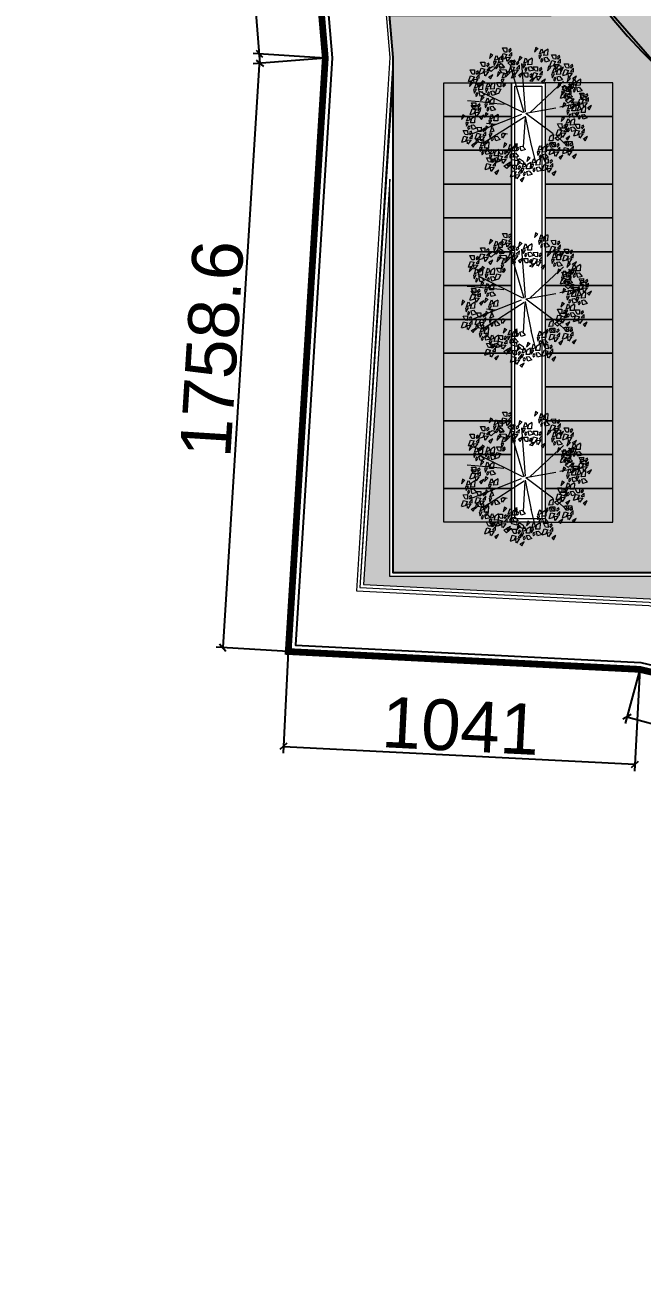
# Model space of a CAD drawing. Header units: inches. Extents: x 0 to 558, y -1 to 295.
# Drawn here: x 162.99 to 181.24, y 87.4 to 124.32 of the extents above; entities that cross this region are included whole.
import ezdxf

# ---------------------------------------------------------------- set-up
doc = ezdxf.new("R2010")
doc.units = ezdxf.units.IN
doc.header["$MEASUREMENT"] = 0
doc.layers.get('defpoints').update_dxf_attribs({"color": 1})
for name, color, linetype, lineweight in [('ars', 11, 'Continuous', 0), ('ARSIR', 31, 'Continuous', 5), ('ARSIR BETON', 8, 'Continuous', 5), ('DINDING2', 146, 'Continuous', 5), ('POHON', 98, 'Continuous', 5), ('RUMPUT', 93, 'Continuous', 0), ('SANITAIR', 15, 'Continuous', 9), ('u', 6, 'Continuous', 20)]:
    doc.layers.add(name, color=color, linetype=linetype, lineweight=lineweight)
for name, color, linetype in [('batas', 6, 'Continuous'), ('dinding', 3, 'Continuous'), ('LANTAI', 57, 'Continuous')]:
    doc.layers.add(name, color=color, linetype=linetype)
doc.layers.add('POLYLINE TPAK', color=4, linetype='Continuous', lineweight=20, plot=False)
doc.styles.get("Standard").update_dxf_attribs({"font": 'arial.ttf'})
doc.dimstyles.new('sk-100 (SITE)', dxfattribs={"dimtxt": 1.5, "dimasz": 0.2, "dimexe": 0.2, "dimexo": 0, "dimgap": 0.1, "dimtad": 1, "dimdec": 0, "dimlfac": 100, "dimzin": 0, "dimdsep": 46, "dimtxsty": 'Standard', "dimblk": 'OBLIQUE', "dimcen": 0.09, "dimadec": 0, "dimazin": 0, "dimtfac": 1, "dimtdec": 0, "dimtofl": 0, "dimtmove": 0, "dimatfit": 3, "dimldrblk": 'OBLIQUE', "dimfxl": 1, "dimtolj": 1, "dimtzin": 0, "dimarcsym": 0})

# ---------------------------------------------------------------- blocks, each defined once
blk = doc.blocks.new('_Oblique')
at = {"color": 0, "linetype": 'ByBlock', "lineweight": -2}
blk.add_line((-0.5, -0.5), (0.5, 0.5), dxfattribs=at)
blk = doc.blocks.new('*D203')
at = {"layer": 'defpoints', "color": 0}
for p in [(165.117, 206.346), (171.87, 123.337), (169.937, 123.179)]:
    blk.add_point(p, dxfattribs=at)
at = {"layer": 'u', "color": 0, "lineweight": -2}
for p, q in [((165.117, 206.346), (162.985, 206.173)), ((163.185, 206.189), (169.937, 123.179)), ((171.87, 123.337), (169.738, 123.163))]:
    blk.add_line(p, q, dxfattribs=at)
at = {"layer": 'u', "color": 0, "lineweight": -2, "xscale": 0.2, "yscale": 0.2, "zscale": 0.2}
for p, rotation in [((163.185, 206.189), 94.65059572511746), ((169.937, 123.179), 274.6505957251175)]:
    blk.add_blockref('_Oblique', p, dxfattribs=dict(at, rotation=rotation))
at = {"layer": 'u', "color": 0, "insert": (167.424, 164.754), "char_height": 1.5, "attachment_point": 5, "rotation": 274.6506}
blk.add_mtext('\\A1;8328.4', dxfattribs=at)
blk = doc.blocks.new('*D204')
at = {"layer": 'defpoints', "color": 0}
for p in [(171.87, 123.337), (168.837, 105.906), (170.774, 105.785)]:
    blk.add_point(p, dxfattribs=at)
at = {"layer": 'u', "color": 0, "lineweight": -2}
for p, q in [((169.933, 123.458), (168.837, 105.906)), ((171.87, 123.337), (169.733, 123.47)), ((170.774, 105.785), (168.637, 105.918))]:
    blk.add_line(p, q, dxfattribs=at)
at = {"layer": 'u', "color": 0, "lineweight": -2, "xscale": 0.2, "yscale": 0.2, "zscale": 0.2}
for p, rotation in [((169.933, 123.458), 86.4269172740818), ((168.837, 105.906), 266.4269172740818)]:
    blk.add_blockref('_Oblique', p, dxfattribs=dict(at, rotation=rotation))
at = {"layer": 'u', "color": 0, "insert": (168.521, 114.736), "char_height": 1.5, "attachment_point": 5, "rotation": 86.4269}
blk.add_mtext('\\A1;1758.6', dxfattribs=at)
blk = doc.blocks.new('*D205')
at = {"layer": 'defpoints', "color": 0}
for p in [(170.774, 105.785), (181.172, 105.258), (181.029, 102.452)]:
    blk.add_point(p, dxfattribs=at)
at = {"layer": 'u', "color": 0, "lineweight": -2}
for p, q in [((170.774, 105.785), (170.621, 102.779)), ((181.172, 105.258), (181.019, 102.252)), ((170.631, 102.979), (181.029, 102.452))]:
    blk.add_line(p, q, dxfattribs=at)
at = {"layer": 'u', "color": 0, "lineweight": -2, "xscale": 0.2, "yscale": 0.2, "zscale": 0.2}
for p, rotation in [((170.631, 102.979), 177.0985707832975), ((181.029, 102.452), 357.0985707832975)]:
    blk.add_blockref('_Oblique', p, dxfattribs=dict(at, rotation=rotation))
at = {"layer": 'u', "color": 0, "insert": (175.874, 103.58), "char_height": 1.5, "attachment_point": 5, "rotation": 357.0986}
blk.add_mtext('\\A1;1041', dxfattribs=at)
blk = doc.blocks.new('*D206')
at = {"layer": 'defpoints', "color": 0}
for p in [(181.172, 105.258), (239.286, 89.634), (238.907, 88.227)]:
    blk.add_point(p, dxfattribs=at)
at = {"layer": 'u', "color": 0, "lineweight": -2}
for p, q in [((181.172, 105.258), (180.741, 103.658)), ((180.793, 103.851), (238.907, 88.227)), ((239.286, 89.634), (238.855, 88.034))]:
    blk.add_line(p, q, dxfattribs=at)
at = {"layer": 'u', "color": 0, "lineweight": -2, "xscale": 0.2, "yscale": 0.2, "zscale": 0.2}
for p, rotation in [((180.793, 103.851), 164.9518087834947), ((238.907, 88.227), 344.9518087834947)]:
    blk.add_blockref('_Oblique', p, dxfattribs=dict(at, rotation=rotation))
at = {"layer": 'u', "color": 0, "insert": (210.075, 96.875), "char_height": 1.5, "attachment_point": 5, "rotation": 344.9518}
blk.add_mtext('\\A1;6018', dxfattribs=at)
blk = doc.blocks.new('rrety')
for p, q in [((497.8248, 232.6161), (497.8335, 232.64)), ((497.8335, 232.64), (497.8515, 232.6484)), ((497.8506, 232.6457), (497.8452, 232.6146)), ((497.7802, 232.574), (497.8, 232.5795)), ((497.7857, 232.5429), (497.7802, 232.574)), ((497.8, 232.5795), (497.7999, 232.5541)), ((497.8452, 232.6146), (497.8248, 232.6161)), ((497.8574, 232.5587), (497.8572, 232.5786)), ((497.8592, 232.5767), (497.8853, 232.5589)), ((497.8677, 232.6134), (497.8875, 232.619)), ((497.8733, 232.5824), (497.8677, 232.6134)), ((497.8874, 232.5936), (497.8733, 232.5795)), ((497.8875, 232.619), (497.8874, 232.5936)), ((498.0146, 232.5768), (498.0343, 232.5823)), ((498.0201, 232.5457), (498.0146, 232.5768)), ((498.0343, 232.5823), (498.0342, 232.5569)), ((498.0607, 232.5474), (498.0605, 232.5674)), ((498.0625, 232.5654), (498.0886, 232.5477)), ((498.0767, 232.6219), (498.0965, 232.6275)), ((498.0822, 232.5908), (498.0767, 232.6219)), ((498.0964, 232.6021), (498.0822, 232.588)), ((498.0965, 232.6275), (498.0964, 232.6021)), ((497.7999, 232.5541), (497.7857, 232.54)), ((497.8755, 232.5409), (497.8574, 232.5587)), ((497.8853, 232.5589), (497.8755, 232.5409)), ((498.0342, 232.5569), (498.0201, 232.5429)), ((498.0788, 232.5296), (498.0607, 232.5474)), ((498.0886, 232.5477), (498.0788, 232.5296)), ((497.704, 232.4781), (497.7237, 232.4836)), ((497.7095, 232.447), (497.704, 232.4781)), ((497.7236, 232.4582), (497.7095, 232.4442)), ((497.7237, 232.4836), (497.7236, 232.4582)), ((498.2229, 232.3707), (498.2316, 232.3946)), ((498.2434, 232.3693), (498.2229, 232.3707)), ((498.2316, 232.3946), (498.2497, 232.403)), ((498.2487, 232.4004), (498.2434, 232.3693)), ((498.2179, 232.3568), (498.2376, 232.3624)), ((498.2234, 232.3257), (498.2179, 232.3568)), ((498.2375, 232.337), (498.2234, 232.3229)), ((498.2376, 232.3624), (498.2375, 232.337)), ((498.2611, 232.319), (498.2609, 232.3389)), ((498.2793, 232.3012), (498.2611, 232.319)), ((498.263, 232.337), (498.2891, 232.3192)), ((498.2891, 232.3192), (498.2793, 232.3012)), ((497.7303, 232.2231), (497.7301, 232.243)), ((497.7321, 232.2411), (497.7582, 232.2233)), ((498.1134, 232.2834), (498.1133, 232.258)), ((497.7484, 232.2053), (497.7303, 232.2231)), ((497.7582, 232.2233), (497.7484, 232.2053)), ((497.7542, 232.1564), (497.7629, 232.1803)), ((497.7629, 232.1803), (497.7809, 232.1887)), ((497.78, 232.1861), (497.7747, 232.1549)), ((497.7859, 232.2045), (497.8056, 232.2101)), ((497.7914, 232.1734), (497.7859, 232.2045)), ((497.8055, 232.1847), (497.7914, 232.1706)), ((497.8056, 232.2101), (497.8055, 232.1847)), ((498.1671, 232.1678), (498.1868, 232.1734)), ((498.1868, 232.1734), (498.1867, 232.148)), ((497.7747, 232.1549), (497.7542, 232.1564)), ((497.7839, 232.13), (497.7837, 232.15)), ((497.8021, 232.1122), (497.7839, 232.13)), ((497.7858, 232.148), (497.8119, 232.1303)), ((497.8119, 232.1303), (497.8021, 232.1122)), ((498.1726, 232.1368), (498.1671, 232.1678)), ((498.1867, 232.148), (498.1726, 232.1339)), ((498.0005, 232.1002), (498.0202, 232.1057)), ((498.006, 232.0691), (498.0005, 232.1002)), ((498.0201, 232.0803), (498.006, 232.0663)), ((498.0202, 232.1057), (498.0201, 232.0803))]:
    blk.add_line(p, q)
for points in [[(497.8409, 232.6188), (497.8218, 232.6039), (497.8165, 232.626), (497.8387, 232.6312), (497.8409, 232.6188)], [(497.8287, 232.6371), (497.8365, 232.6436), (497.8237, 232.6504), (497.8167, 232.6465), (497.826, 232.6379)], [(497.8543, 232.6442), (497.8529, 232.6594), (497.8343, 232.6561), (497.8543, 232.6442)], [(497.8823, 232.6095), (497.8509, 232.6129), (497.8511, 232.6334), (497.8755, 232.6262), (497.885, 232.6087)], [(497.8857, 232.6408), (497.8663, 232.6348), (497.8602, 232.6543), (497.8865, 232.6435)], [(497.8859, 232.6614), (497.8953, 232.6733), (497.8709, 232.6805), (497.8867, 232.6641)], [(497.8824, 232.651), (497.9136, 232.6558), (497.9187, 232.6359), (497.8933, 232.6366), (497.8796, 232.6511)], [(497.8872, 232.6198), (497.9044, 232.6306), (497.9153, 232.6134), (497.8871, 232.617)], [(497.9248, 232.6527), (497.9394, 232.672), (497.9502, 232.652), (497.9301, 232.6412), (497.9248, 232.6527)], [(497.9414, 232.6381), (497.9355, 232.6298), (497.9495, 232.6266), (497.9553, 232.6321), (497.9442, 232.638)], [(498.0047, 232.6329), (497.9855, 232.618), (497.9803, 232.6401), (498.0025, 232.6453), (498.0047, 232.6329)], [(497.9924, 232.6512), (498.0003, 232.6577), (497.9875, 232.6645), (497.9805, 232.6606), (497.9897, 232.652)], [(498.0181, 232.6583), (498.0167, 232.6735), (497.998, 232.6702), (498.0181, 232.6583)], [(498.001, 232.6104), (498.0157, 232.6297), (498.0264, 232.6097), (498.0064, 232.5989), (498.001, 232.6104)], [(498.0461, 232.6236), (498.0147, 232.627), (498.0149, 232.6475), (498.0393, 232.6403), (498.0488, 232.6228)], [(498.0495, 232.6549), (498.03, 232.6489), (498.024, 232.6684), (498.0503, 232.6576)], [(498.0497, 232.6755), (498.0591, 232.6874), (498.0347, 232.6946), (498.0505, 232.6782)], [(498.1198, 232.6217), (498.1183, 232.6368), (498.0997, 232.6335), (498.1198, 232.6217)], [(498.1511, 232.6183), (498.1317, 232.6123), (498.1257, 232.6317), (498.1519, 232.621)], [(498.1513, 232.6388), (498.1607, 232.6507), (498.1364, 232.6579), (498.1521, 232.6415)], [(497.7532, 232.5514), (497.7626, 232.5633), (497.7382, 232.5705), (497.754, 232.5541)], [(497.7497, 232.5946), (497.7809, 232.5994), (497.786, 232.5795), (497.7606, 232.5802), (497.7468, 232.5947)], [(497.7545, 232.5634), (497.7717, 232.5742), (497.7826, 232.557), (497.7544, 232.5606)], [(497.7857, 232.5682), (497.7909, 232.554), (497.8081, 232.562), (497.7857, 232.5682)], [(497.7921, 232.5963), (497.8067, 232.6156), (497.8175, 232.5956), (497.7974, 232.5848), (497.7921, 232.5963)], [(497.8086, 232.5817), (497.8028, 232.5734), (497.8168, 232.5702), (497.8226, 232.5757), (497.8115, 232.5816)], [(497.8344, 232.5539), (497.8491, 232.5733), (497.8598, 232.5533), (497.8398, 232.5425), (497.8344, 232.5539)], [(497.8718, 232.5655), (497.8812, 232.5774), (497.8568, 232.5846), (497.8726, 232.5682)], [(497.9135, 232.52), (497.8706, 232.621)], [(497.8852, 232.6002), (497.9164, 232.605), (497.9215, 232.5851), (497.8961, 232.5858), (497.8824, 232.6003)], [(497.8923, 232.5999), (497.8863, 232.586), (497.9117, 232.5853), (497.8922, 232.5971)], [(497.89, 232.5691), (497.9073, 232.5799), (497.9181, 232.5627), (497.8899, 232.5662)], [(497.9184, 232.6246), (497.9237, 232.6104), (497.9408, 232.6184), (497.9184, 232.6246)], [(497.9212, 232.5739), (497.9265, 232.5596), (497.9436, 232.5676), (497.9212, 232.5739)], [(497.9276, 232.6019), (497.9423, 232.6212), (497.953, 232.6012), (497.933, 232.5905), (497.9276, 232.6019)], [(497.9442, 232.5873), (497.9383, 232.579), (497.9523, 232.5758), (497.9581, 232.5813), (497.947, 232.5873)], [(497.9586, 232.6087), (497.9898, 232.6135), (497.9949, 232.5936), (497.9695, 232.5943), (497.9558, 232.6088)], [(497.9634, 232.5775), (497.9807, 232.5883), (497.9915, 232.5711), (497.9634, 232.5747)], [(497.9946, 232.5823), (497.9999, 232.5681), (498.0171, 232.5761), (497.9946, 232.5823)], [(498.0094, 232.561), (498.0172, 232.5675), (498.0045, 232.5742), (497.9974, 232.5704), (498.0067, 232.5618)], [(498.0176, 232.5958), (498.0117, 232.5875), (498.0258, 232.5843), (498.0316, 232.5898), (498.0204, 232.5957)], [(498.035, 232.5681), (498.0336, 232.5832), (498.015, 232.5799), (498.035, 232.5681)], [(498.0664, 232.5647), (498.047, 232.5587), (498.0409, 232.5781), (498.0672, 232.5674)], [(498.0666, 232.5852), (498.076, 232.5971), (498.0517, 232.6044), (498.0674, 232.5879)], [(498.0699, 232.5414), (498.1036, 232.5996)], [(498.1063, 232.5962), (498.0872, 232.5813), (498.082, 232.6035), (498.1041, 232.6087), (498.1063, 232.5962)], [(498.0941, 232.6146), (498.1019, 232.6211), (498.0892, 232.6278), (498.0822, 232.624), (498.0914, 232.6154)], [(498.1477, 232.5869), (498.1164, 232.5903), (498.1165, 232.6109), (498.1409, 232.6037), (498.1505, 232.5861)], [(498.1395, 232.554), (498.1381, 232.5691), (498.1195, 232.5658), (498.1395, 232.554)], [(498.1711, 232.5711), (498.1805, 232.583), (498.1561, 232.5903), (498.1719, 232.5738)], [(498.2614, 232.5542), (498.2709, 232.5661), (498.2465, 232.5733), (498.2622, 232.5569)], [(497.7082, 232.5088), (497.6891, 232.4939), (497.6838, 232.516), (497.706, 232.5212), (497.7082, 232.5088)], [(497.6959, 232.5271), (497.7038, 232.5337), (497.691, 232.5404), (497.684, 232.5366), (497.6932, 232.5279)], [(497.7216, 232.5343), (497.7202, 232.5494), (497.7016, 232.5461), (497.7216, 232.5343)], [(497.7496, 232.4995), (497.7182, 232.5029), (497.7184, 232.5234), (497.7428, 232.5162), (497.7523, 232.4987)], [(497.753, 232.5308), (497.7335, 232.5248), (497.7275, 232.5443), (497.7538, 232.5336)], [(497.7596, 232.5435), (497.7536, 232.5296), (497.779, 232.5289), (497.7595, 232.5407)], [(497.7582, 232.4834), (497.7728, 232.5028), (497.7836, 232.4828), (497.7635, 232.472), (497.7582, 232.4834)], [(497.9754, 232.3753), (497.7793, 232.51)], [(497.792, 232.5523), (497.8232, 232.5571), (497.8283, 232.5372), (497.8029, 232.5379), (497.7892, 232.5523)], [(497.8019, 232.5012), (497.7959, 232.4873), (497.8213, 232.4866), (497.8019, 232.4984)], [(497.7968, 232.5211), (497.8141, 232.5319), (497.8249, 232.5147), (497.7968, 232.5183)], [(497.8268, 232.5229), (497.8076, 232.508), (497.8024, 232.5301), (497.8246, 232.5353), (497.8268, 232.5229)], [(497.8145, 232.5412), (497.8224, 232.5478), (497.8096, 232.5545), (497.8026, 232.5507), (497.8118, 232.542)], [(497.8402, 232.5484), (497.8388, 232.5635), (497.8201, 232.5602), (497.8402, 232.5484)], [(497.828, 232.5259), (497.8333, 232.5117), (497.8505, 232.5197), (497.828, 232.5259)], [(497.8682, 232.5136), (497.8368, 232.517), (497.837, 232.5375), (497.8614, 232.5303), (497.8709, 232.5128)], [(497.851, 232.5394), (497.8451, 232.5311), (497.8592, 232.5279), (497.865, 232.5334), (497.8538, 232.5393)], [(497.8716, 232.5449), (497.8521, 232.5389), (497.8461, 232.5584), (497.8724, 232.5477)], [(497.8951, 232.5492), (497.8891, 232.5352), (497.9145, 232.5345), (497.8951, 232.5463)], [(497.9846, 232.3539), (497.9233, 232.5008)], [(497.9685, 232.5576), (497.9625, 232.5437), (497.9879, 232.543), (497.9685, 232.5548)], [(497.9846, 232.3539), (498.0582, 232.5161)], [(498.0216, 232.5427), (498.0025, 232.5277), (497.9973, 232.5499), (498.0194, 232.5551), (498.0216, 232.5427)], [(498.063, 232.5333), (498.0317, 232.5367), (498.0318, 232.5573), (498.0562, 232.5501), (498.0657, 232.5325)], [(498.0631, 232.5184), (498.0943, 232.5232), (498.0994, 232.5033), (498.074, 232.504), (498.0603, 232.5185)], [(498.1261, 232.5286), (498.107, 232.5136), (498.1017, 232.5358), (498.1239, 232.541), (498.1261, 232.5286)], [(498.1139, 232.5469), (498.1217, 232.5534), (498.1089, 232.5601), (498.1019, 232.5563), (498.1111, 232.5477)], [(498.1055, 232.5201), (498.1202, 232.5395), (498.1309, 232.5194), (498.1109, 232.5087), (498.1055, 232.5201)], [(498.1221, 232.5056), (498.1162, 232.4972), (498.1302, 232.494), (498.136, 232.4995), (498.1249, 232.5055)], [(498.128, 232.4959), (498.1592, 232.5007), (498.1644, 232.4808), (498.139, 232.4815), (498.1252, 232.4959)], [(498.1675, 232.5192), (498.1361, 232.5226), (498.1363, 232.5432), (498.1607, 232.536), (498.1702, 232.5184)], [(498.1709, 232.5506), (498.1515, 232.5446), (498.1454, 232.564), (498.1717, 232.5533)], [(498.1705, 232.4975), (498.1851, 232.5169), (498.1959, 232.4969), (498.1758, 232.4861), (498.1705, 232.4975)], [(498.2165, 232.5116), (498.1973, 232.4967), (498.1921, 232.5188), (498.2142, 232.5241), (498.2165, 232.5116)], [(498.2042, 232.53), (498.212, 232.5365), (498.1993, 232.5432), (498.1923, 232.5394), (498.2015, 232.5308)], [(498.2299, 232.5371), (498.2285, 232.5522), (498.2098, 232.5489), (498.2299, 232.5371)], [(498.2579, 232.5023), (498.2265, 232.5057), (498.2267, 232.5263), (498.251, 232.519), (498.2606, 232.5015)], [(498.2613, 232.5337), (498.2418, 232.5277), (498.2358, 232.5471), (498.2621, 232.5364)], [(498.2439, 232.4806), (498.2585, 232.5), (498.2693, 232.4799), (498.2492, 232.4692), (498.2439, 232.4806)], [(497.6771, 232.4327), (497.658, 232.4177), (497.6528, 232.4399), (497.6749, 232.4451), (497.6771, 232.4327)], [(497.6649, 232.451), (497.6727, 232.4575), (497.66, 232.4642), (497.653, 232.4604), (497.6622, 232.4518)], [(497.6906, 232.4581), (497.6891, 232.4732), (497.6705, 232.4699), (497.6906, 232.4581)], [(497.7185, 232.4234), (497.6872, 232.4268), (497.6873, 232.4473), (497.7117, 232.4401), (497.7213, 232.4226)], [(497.7219, 232.4547), (497.7025, 232.4487), (497.6965, 232.4681), (497.7227, 232.4574)], [(497.7221, 232.4752), (497.7315, 232.4872), (497.7072, 232.4944), (497.7229, 232.4779)], [(497.7158, 232.4818), (497.747, 232.4866), (497.7521, 232.4667), (497.7267, 232.4674), (497.713, 232.4818)], [(497.7206, 232.4506), (497.7378, 232.4614), (497.7487, 232.4442), (497.7205, 232.4478)], [(497.7518, 232.4554), (497.7571, 232.4412), (497.7742, 232.4492), (497.7518, 232.4554)], [(497.7748, 232.4689), (497.7689, 232.4606), (497.7829, 232.4574), (497.7887, 232.4629), (497.7776, 232.4688)], [(498.1329, 232.4647), (498.1501, 232.4755), (498.1609, 232.4583), (498.1328, 232.4619)], [(498.1403, 232.4159), (498.2384, 232.4649)], [(498.1641, 232.4695), (498.1693, 232.4553), (498.1865, 232.4633), (498.1641, 232.4695)], [(498.187, 232.483), (498.1811, 232.4747), (498.1952, 232.4715), (498.201, 232.477), (498.1898, 232.4829)], [(498.2015, 232.4789), (498.2327, 232.4837), (498.2378, 232.4639), (498.2124, 232.4645), (498.1986, 232.479)], [(498.2063, 232.4478), (498.2235, 232.4586), (498.2343, 232.4414), (498.2062, 232.445)], [(498.2325, 232.4338), (498.2637, 232.4386), (498.2688, 232.4187), (498.2434, 232.4194), (498.2297, 232.4339)], [(498.2375, 232.4526), (498.2427, 232.4383), (498.2599, 232.4463), (498.2375, 232.4526)], [(498.2604, 232.4661), (498.2546, 232.4578), (498.2686, 232.4546), (498.2744, 232.4601), (498.2633, 232.466)], [(498.2749, 232.4355), (498.2896, 232.4549), (498.3003, 232.4348), (498.2803, 232.4241), (498.2749, 232.4355)], [(497.6339, 232.3943), (497.6651, 232.3991), (497.6702, 232.3793), (497.6448, 232.3799), (497.6311, 232.3944)], [(497.6387, 232.3632), (497.6559, 232.374), (497.6668, 232.3568), (497.6386, 232.3604)], [(497.6763, 232.396), (497.691, 232.4154), (497.7017, 232.3953), (497.6817, 232.3846), (497.6763, 232.396)], [(497.6929, 232.3815), (497.687, 232.3732), (497.701, 232.37), (497.7068, 232.3754), (497.6957, 232.3814)], [(497.7257, 232.4307), (497.7197, 232.4168), (497.7451, 232.4161), (497.7256, 232.4279)], [(497.7468, 232.372), (497.7546, 232.3785), (497.7419, 232.3853), (497.7348, 232.3814), (497.7441, 232.3728)], [(497.7724, 232.3791), (497.771, 232.3943), (497.7524, 232.391), (497.7724, 232.3791)], [(497.8038, 232.3757), (497.7844, 232.3697), (497.7783, 232.3892), (497.8046, 232.3784)], [(497.804, 232.3963), (497.8134, 232.4082), (497.7891, 232.4154), (497.8048, 232.399)], [(497.9999, 232.3539), (498.144, 232.4182)], [(498.0061, 232.3539), (498.1593, 232.3784)], [(498.1563, 232.3735), (498.171, 232.3928), (498.1817, 232.3728), (498.1617, 232.362), (498.1563, 232.3735)], [(498.2114, 232.4279), (498.2054, 232.414), (498.2308, 232.4133), (498.2113, 232.4251)], [(498.2424, 232.3828), (498.2364, 232.3688), (498.2618, 232.3681), (498.2424, 232.38)], [(498.2373, 232.4027), (498.2546, 232.4135), (498.2654, 232.3963), (498.2373, 232.3998)], [(498.2842, 232.3565), (498.2651, 232.3416), (498.2599, 232.3637), (498.282, 232.3689), (498.2842, 232.3565)], [(498.272, 232.3749), (498.2798, 232.3814), (498.2671, 232.3881), (498.26, 232.3843), (498.2693, 232.3757)], [(498.2685, 232.4075), (498.2738, 232.3932), (498.291, 232.4012), (498.2685, 232.4075)], [(498.2976, 232.382), (498.2962, 232.3971), (498.2776, 232.3938), (498.2976, 232.382)], [(498.2915, 232.4209), (498.2856, 232.4126), (498.2997, 232.4094), (498.3055, 232.4149), (498.2943, 232.4209)], [(498.3256, 232.3472), (498.2943, 232.3506), (498.2944, 232.3711), (498.3188, 232.3639), (498.3283, 232.3464)], [(498.329, 232.3786), (498.3096, 232.3725), (498.3036, 232.392), (498.3298, 232.3813)], [(498.3292, 232.3991), (498.3386, 232.411), (498.3143, 232.4182), (498.33, 232.4018)], [(497.6438, 232.3433), (497.6378, 232.3293), (497.6632, 232.3287), (497.6437, 232.3405)], [(497.6699, 232.368), (497.6752, 232.3537), (497.6923, 232.3617), (497.6699, 232.368)], [(497.6988, 232.3238), (497.73, 232.3286), (497.7352, 232.3088), (497.7098, 232.3094), (497.696, 232.3239)], [(497.759, 232.3537), (497.7399, 232.3388), (497.7347, 232.3609), (497.7568, 232.3661), (497.759, 232.3537)], [(497.9785, 232.3508), (497.7363, 232.2773)], [(497.7413, 232.3255), (497.7559, 232.3449), (497.7667, 232.3248), (497.7466, 232.3141), (497.7413, 232.3255)], [(497.7578, 232.311), (497.7519, 232.3027), (497.766, 232.2995), (497.7718, 232.3049), (497.7606, 232.3109)], [(497.9846, 232.3447), (497.7609, 232.2222)], [(497.8004, 232.3444), (497.769, 232.3478), (497.7692, 232.3683), (497.7936, 232.3611), (497.8031, 232.3436)], [(497.8014, 232.3114), (497.7822, 232.2965), (497.777, 232.3186), (497.7992, 232.3238), (497.8014, 232.3114)], [(497.7891, 232.3297), (497.7969, 232.3362), (497.7842, 232.3429), (497.7772, 232.3391), (497.7864, 232.3305)], [(497.8148, 232.3368), (497.8134, 232.352), (497.7949, 232.3598), (497.8148, 232.3368)], [(497.9846, 232.3386), (497.9233, 232.0875)], [(497.9969, 232.3324), (498.1532, 232.0998)], [(498.0061, 232.3508), (498.1838, 232.1733)], [(498.1499, 232.3454), (498.1552, 232.3312), (498.1724, 232.3392), (498.1499, 232.3454)], [(498.1563, 232.3436), (498.1875, 232.3484), (498.1926, 232.3285), (498.1672, 232.3292), (498.1535, 232.3437)], [(498.1611, 232.3124), (498.1783, 232.3232), (498.1892, 232.306), (498.161, 232.3096)], [(498.1729, 232.3589), (498.167, 232.3506), (498.1811, 232.3474), (498.1869, 232.3529), (498.1757, 232.3588)], [(498.1923, 232.3172), (498.1976, 232.303), (498.2147, 232.311), (498.1923, 232.3172)], [(498.1987, 232.3453), (498.2133, 232.3646), (498.2241, 232.3446), (498.204, 232.3338), (498.1987, 232.3453)], [(498.2153, 232.3307), (498.2094, 232.3224), (498.2234, 232.3192), (498.2292, 232.3247), (498.2181, 232.3306)], [(498.2355, 232.2945), (498.2341, 232.3097), (498.2155, 232.3064), (498.2355, 232.2945)], [(498.2669, 232.2911), (498.2475, 232.2851), (498.2414, 232.3046), (498.2677, 232.2938)], [(498.2671, 232.3117), (498.2765, 232.3236), (498.2521, 232.3308), (498.2679, 232.3144)], [(497.7088, 232.2728), (497.7027, 232.2588), (497.7281, 232.2582), (497.7087, 232.27)], [(497.7037, 232.2927), (497.7209, 232.3035), (497.7317, 232.2863), (497.7036, 232.2899)], [(497.7534, 232.2296), (497.7342, 232.2147), (497.729, 232.2368), (497.7512, 232.242), (497.7534, 232.2296)], [(497.7411, 232.2479), (497.7489, 232.2545), (497.7362, 232.2612), (497.7292, 232.2574), (497.7384, 232.2487)], [(497.7349, 232.2975), (497.7401, 232.2832), (497.7573, 232.2912), (497.7349, 232.2975)], [(497.7668, 232.2551), (497.7654, 232.2702), (497.7467, 232.2669), (497.7668, 232.2551)], [(497.7948, 232.2203), (497.7634, 232.2237), (497.7636, 232.2442), (497.788, 232.237), (497.7975, 232.2195)], [(497.7982, 232.2516), (497.7787, 232.2456), (497.7727, 232.2651), (497.799, 232.2544)], [(497.7984, 232.2722), (497.8078, 232.2841), (497.7834, 232.2913), (497.7992, 232.2749)], [(497.794, 232.2476), (497.8112, 232.2584), (497.8221, 232.2412), (497.7939, 232.2447)], [(498.137, 232.2601), (498.1176, 232.2541), (498.1115, 232.2735), (498.1378, 232.2628)], [(498.1338, 232.2324), (498.1484, 232.2518), (498.1592, 232.2318), (498.1391, 232.221), (498.1338, 232.2324)], [(498.1662, 232.2925), (498.1602, 232.2786), (498.1856, 232.2779), (498.1661, 232.2897)], [(498.2221, 232.2691), (498.203, 232.2542), (498.1977, 232.2763), (498.2199, 232.2815), (498.2221, 232.2691)], [(498.2099, 232.2874), (498.2177, 232.2939), (498.2049, 232.3006), (498.1979, 232.2968), (498.2072, 232.2882)], [(498.2015, 232.2562), (498.2327, 232.261), (498.2378, 232.2411), (498.2124, 232.2418), (498.1986, 232.2562)], [(498.2635, 232.2598), (498.2321, 232.2632), (498.2323, 232.2837), (498.2567, 232.2765), (498.2662, 232.259)], [(498.2439, 232.2578), (498.2585, 232.2772), (498.2693, 232.2571), (498.2492, 232.2464), (498.2439, 232.2578)], [(498.2635, 232.2367), (498.2713, 232.2432), (498.2586, 232.2499), (498.2516, 232.2461), (498.2608, 232.2375)], [(498.2604, 232.2433), (498.2546, 232.235), (498.2686, 232.2318), (498.2744, 232.2373), (498.2633, 232.2432)], [(498.2892, 232.2438), (498.2878, 232.2589), (498.2691, 232.2556), (498.2892, 232.2438)], [(498.3206, 232.2404), (498.3011, 232.2344), (498.2951, 232.2538), (498.3214, 232.2431)], [(498.3207, 232.2609), (498.3302, 232.2728), (498.3058, 232.28), (498.3215, 232.2636)], [(497.6969, 232.176), (497.6778, 232.1611), (497.6725, 232.1832), (497.6947, 232.1884), (497.6969, 232.176)], [(497.6847, 232.1944), (497.6925, 232.2009), (497.6797, 232.2076), (497.6727, 232.2038), (497.6819, 232.1952)], [(497.7103, 232.2015), (497.7089, 232.2166), (497.6903, 232.2133), (497.7103, 232.2015)], [(497.7383, 232.1667), (497.7069, 232.1701), (497.7071, 232.1907), (497.7315, 232.1834), (497.741, 232.1659)], [(497.7186, 232.1715), (497.7498, 232.1763), (497.7549, 232.1565), (497.7295, 232.1571), (497.7158, 232.1716)], [(497.7417, 232.1981), (497.7223, 232.1921), (497.7162, 232.2115), (497.7425, 232.2008)], [(497.7419, 232.2186), (497.7513, 232.2305), (497.7269, 232.2377), (497.7427, 232.2213)], [(497.761, 232.1732), (497.7757, 232.1926), (497.7864, 232.1725), (497.7664, 232.1618), (497.761, 232.1732)], [(497.7991, 232.2277), (497.7931, 232.2137), (497.8185, 232.213), (497.799, 232.2248)], [(497.8104, 232.1797), (497.8044, 232.1658), (497.8298, 232.1651), (497.8103, 232.1769)], [(497.8053, 232.1996), (497.8225, 232.2104), (497.8334, 232.1932), (497.8052, 232.1968)], [(497.8365, 232.2044), (497.8418, 232.1902), (497.8589, 232.1982), (497.8365, 232.2044)], [(497.8595, 232.2179), (497.8536, 232.2096), (497.8676, 232.2064), (497.8734, 232.2119), (497.8623, 232.2178)], [(497.8804, 232.1845), (497.8613, 232.1696), (497.8561, 232.1917), (497.8782, 232.1969), (497.8804, 232.1845)], [(497.8682, 232.2028), (497.876, 232.2093), (497.8633, 232.216), (497.8563, 232.2122), (497.8655, 232.2036)], [(497.9219, 232.1752), (497.8905, 232.1786), (497.8907, 232.1991), (497.915, 232.1919), (497.9246, 232.1744)], [(497.9079, 232.1619), (497.9225, 232.1813), (497.9333, 232.1613), (497.9132, 232.1505), (497.9079, 232.1619)], [(497.9445, 232.1744), (497.9757, 232.1792), (497.9808, 232.1593), (497.9554, 232.16), (497.9417, 232.1744)], [(497.9718, 232.1588), (497.9626, 232.2322)], [(497.9869, 232.176), (498.0016, 232.1954), (498.0123, 232.1754), (497.9923, 232.1646), (497.9869, 232.176)], [(498.0236, 232.2138), (498.0548, 232.2186), (498.0599, 232.1988), (498.0345, 232.1994), (498.0207, 232.2139)], [(498.0284, 232.1827), (498.0456, 232.1935), (498.0564, 232.1763), (498.0283, 232.1799)], [(498.0596, 232.1875), (498.0648, 232.1732), (498.082, 232.1812), (498.0596, 232.1875)], [(498.076, 232.2139), (498.0821, 232.1649)], [(498.0825, 232.201), (498.0767, 232.1927), (498.0907, 232.1895), (498.0965, 232.195), (498.0854, 232.2009)], [(498.1013, 232.1797), (498.0952, 232.1658), (498.1206, 232.1651), (498.1012, 232.1769)], [(498.0961, 232.1996), (498.1134, 232.2104), (498.1242, 232.1932), (498.0961, 232.1968)], [(498.1452, 232.1592), (498.1437, 232.1743), (498.1251, 232.171), (498.1452, 232.1592)], [(498.1273, 232.2044), (498.1326, 232.1902), (498.1498, 232.1982), (498.1273, 232.2044)], [(498.1503, 232.2179), (498.1444, 232.2096), (498.1585, 232.2064), (498.1643, 232.2119), (498.1531, 232.2178)], [(498.1767, 232.1763), (498.1862, 232.1882), (498.1618, 232.1954), (498.1775, 232.179)], [(498.1732, 232.1969), (498.2044, 232.2017), (498.2095, 232.1818), (498.1841, 232.1825), (498.1704, 232.197)], [(498.178, 232.1658), (498.1953, 232.1766), (498.2061, 232.1594), (498.178, 232.1629)], [(498.2114, 232.2051), (498.2054, 232.1912), (498.2308, 232.1905), (498.2113, 232.2023)], [(498.2063, 232.225), (498.2235, 232.2358), (498.2343, 232.2186), (498.2062, 232.2222)], [(498.2156, 232.1986), (498.2303, 232.218), (498.241, 232.1979), (498.221, 232.1872), (498.2156, 232.1986)], [(498.2322, 232.1841), (498.2263, 232.1757), (498.2404, 232.1725), (498.2462, 232.178), (498.235, 232.184)], [(498.2375, 232.2298), (498.2427, 232.2155), (498.2599, 232.2235), (498.2375, 232.2298)], [(498.2758, 232.2183), (498.2566, 232.2034), (498.2514, 232.2255), (498.2735, 232.2308), (498.2758, 232.2183)], [(498.3172, 232.209), (498.2858, 232.2124), (498.286, 232.233), (498.3103, 232.2257), (498.3199, 232.2082)], [(497.7285, 232.1205), (497.7225, 232.1066), (497.7479, 232.1059), (497.7285, 232.1177)], [(497.7234, 232.1404), (497.7407, 232.1512), (497.7515, 232.134), (497.7233, 232.1376)], [(497.7546, 232.1452), (497.7599, 232.1309), (497.777, 232.1389), (497.7546, 232.1452)], [(497.7835, 232.0985), (497.7913, 232.105), (497.7786, 232.1117), (497.7715, 232.1079), (497.7808, 232.0993)], [(497.7776, 232.1587), (497.7717, 232.1504), (497.7857, 232.1472), (497.7915, 232.1527), (497.7804, 232.1586)], [(497.8091, 232.1056), (497.8077, 232.1207), (497.7891, 232.1174), (497.8091, 232.1056)], [(497.8405, 232.1022), (497.8211, 232.0962), (497.8151, 232.1156), (497.8413, 232.1049)], [(497.8407, 232.1227), (497.8501, 232.1346), (497.8258, 232.1418), (497.8415, 232.1254)], [(497.8654, 232.1603), (497.8966, 232.1651), (497.9018, 232.1452), (497.8764, 232.1459), (497.8626, 232.1603)], [(497.8754, 232.1092), (497.8693, 232.0953), (497.8947, 232.0946), (497.8753, 232.1064)], [(497.8702, 232.1291), (497.8875, 232.1399), (497.8983, 232.1227), (497.8702, 232.1263)], [(497.9015, 232.1339), (497.9067, 232.1197), (497.9239, 232.1277), (497.9015, 232.1339)], [(497.9244, 232.1474), (497.9185, 232.1391), (497.9326, 232.1359), (497.9384, 232.1414), (497.9272, 232.1473)], [(497.9248, 232.1027), (497.9394, 232.1221), (497.9502, 232.102), (497.9301, 232.0913), (497.9248, 232.1027)], [(497.9544, 232.1233), (497.9484, 232.1094), (497.9738, 232.1087), (497.9543, 232.1205)], [(497.9493, 232.1432), (497.9666, 232.154), (497.9774, 232.1368), (497.9492, 232.1404)], [(497.9723, 232.161), (497.9877, 232.0416)], [(497.9805, 232.148), (497.9858, 232.1338), (498.0029, 232.1418), (497.9805, 232.148)], [(498.0009, 232.0985), (498.0087, 232.105), (497.996, 232.1117), (497.989, 232.1079), (497.9982, 232.0993)], [(498.0035, 232.1615), (497.9976, 232.1532), (498.0116, 232.15), (498.0174, 232.1555), (498.0063, 232.1614)], [(498.0266, 232.1056), (498.0252, 232.1207), (498.0065, 232.1174), (498.0266, 232.1056)], [(498.0335, 232.1628), (498.0275, 232.1489), (498.0529, 232.1482), (498.0334, 232.16)], [(498.058, 232.1022), (498.0385, 232.0962), (498.0325, 232.1156), (498.0588, 232.1049)], [(498.0581, 232.1227), (498.0676, 232.1346), (498.0432, 232.1418), (498.0589, 232.1254)], [(498.1027, 232.0999), (498.1173, 232.1193), (498.1281, 232.0992), (498.108, 232.0885), (498.1027, 232.0999)], [(498.1317, 232.1337), (498.1126, 232.1188), (498.1074, 232.1409), (498.1295, 232.1461), (498.1317, 232.1337)], [(498.1195, 232.1521), (498.1273, 232.1586), (498.1146, 232.1653), (498.1076, 232.1615), (498.1168, 232.1529)], [(498.1732, 232.1244), (498.1418, 232.1278), (498.142, 232.1484), (498.1663, 232.1411), (498.1759, 232.1236)], [(498.1765, 232.1558), (498.1571, 232.1498), (498.1511, 232.1692), (498.1773, 232.1585)], [(498.1762, 232.0943), (498.1748, 232.1094), (498.1562, 232.1061), (498.1762, 232.0943)], [(498.1831, 232.1459), (498.1771, 232.1319), (498.2025, 232.1312), (498.1831, 232.1431)], [(498.2078, 232.1114), (498.2172, 232.1233), (498.1928, 232.1306), (498.2086, 232.1141)], [(498.2092, 232.1706), (498.2145, 232.1563), (498.2317, 232.1643), (498.2092, 232.1706)], [(497.7957, 232.0801), (497.7766, 232.0652), (497.7714, 232.0874), (497.7935, 232.0926), (497.7957, 232.0801)], [(497.8371, 232.0708), (497.8058, 232.0742), (497.8059, 232.0948), (497.8303, 232.0876), (497.8398, 232.07)], [(497.8466, 232.035), (497.8274, 232.0201), (497.8222, 232.0422), (497.8443, 232.0474), (497.8466, 232.035)], [(497.8343, 232.0533), (497.8421, 232.0599), (497.8294, 232.0666), (497.8224, 232.0628), (497.8316, 232.0542)], [(497.86, 232.0605), (497.8586, 232.0756), (497.8399, 232.0723), (497.86, 232.0605)], [(497.888, 232.0257), (497.8566, 232.0291), (497.8568, 232.0496), (497.8811, 232.0424), (497.8907, 232.0249)], [(497.8914, 232.0571), (497.8719, 232.051), (497.8659, 232.0705), (497.8922, 232.0598)], [(497.8915, 232.0776), (497.901, 232.0895), (497.8766, 232.0967), (497.8923, 232.0803)], [(497.8824, 232.101), (497.9136, 232.1058), (497.9187, 232.086), (497.8933, 232.0866), (497.8796, 232.1011)], [(497.8923, 232.05), (497.8863, 232.036), (497.9117, 232.0354), (497.8922, 232.0472)], [(497.8872, 232.0699), (497.9044, 232.0807), (497.9153, 232.0635), (497.8871, 232.0671)], [(497.9184, 232.0747), (497.9237, 232.0604), (497.9408, 232.0684), (497.9184, 232.0747)], [(497.9414, 232.0882), (497.9355, 232.0799), (497.9495, 232.0767), (497.9553, 232.0821), (497.9442, 232.0881)], [(498.0132, 232.0801), (497.994, 232.0652), (497.9888, 232.0874), (498.0109, 232.0926), (498.0132, 232.0801)], [(498.0546, 232.0708), (498.0232, 232.0742), (498.0234, 232.0948), (498.0477, 232.0876), (498.0573, 232.07)], [(498.0603, 232.0982), (498.0915, 232.103), (498.0966, 232.0831), (498.0712, 232.0838), (498.0575, 232.0983)], [(498.0702, 232.0472), (498.0642, 232.0332), (498.0896, 232.0325), (498.0701, 232.0444)], [(498.0651, 232.0671), (498.0823, 232.0779), (498.0932, 232.0607), (498.065, 232.0642)], [(498.0963, 232.0719), (498.1015, 232.0576), (498.1187, 232.0656), (498.0963, 232.0719)], [(498.1192, 232.0853), (498.1134, 232.077), (498.1274, 232.0738), (498.1332, 232.0793), (498.1221, 232.0853)], [(498.1628, 232.0689), (498.1437, 232.0539), (498.1384, 232.0761), (498.1606, 232.0813), (498.1628, 232.0689)], [(498.1506, 232.0872), (498.1584, 232.0937), (498.1456, 232.1004), (498.1386, 232.0966), (498.1479, 232.088)], [(498.2042, 232.0595), (498.1728, 232.063), (498.173, 232.0835), (498.1974, 232.0763), (498.2069, 232.0587)], [(498.2076, 232.0909), (498.1882, 232.0849), (498.1821, 232.1043), (498.2084, 232.0936)]]:
    blk.add_lwpolyline(points)

msp = doc.modelspace()

# ---------------------------------------------------------------- hatches: boundary and pattern name
at = {"layer": 'ARSIR'}
h = msp.add_hatch(dxfattribs=at)
h.set_pattern_fill('HEX', color=256, scale=0.05, style=0)
h.set_pattern_definition([(0, (37.0798, 226.14725), (0, 0.274963), [0.15875, -0.3175]), (120, (37.0798, 226.14725), (-0.23812494, -0.1374815), [0.15875, -0.3175]), (60, (37.23855, 226.14725), (-0.23812494, 0.1374815), [0.15875, -0.3175])])
h.paths.add_polyline_path([(177.3741, 122.6087), (178.3741, 122.6087), (178.3741, 109.6087), (177.3741, 109.6087)])
h.paths.add_polyline_path([(179.7078, 125.3962), (181.8741, 122.9045), (181.8741, 119.1087), (188.3741, 119.1087), (188.3741, 108.1087), (173.8741, 108.1087), (173.8749, 123.3553), (173.7678, 124.6087), (178.5503, 124.6087)])
h.paths.add_polyline_path([(183.8741, 117.6087), (184.8741, 117.6087), (184.8741, 109.6087), (183.8741, 109.6087)])
at = {"layer": 'ARSIR BETON'}
h = msp.add_hatch(dxfattribs=at)
h.set_pattern_fill('AR-HBONE', color=256, scale=0.004, style=0)
h.set_pattern_definition([(45, (37.0798, 226.14725), (6e-17, 0.5747364), [1.2192, -0.4064]), (135, (37.36716, 226.4346), (6e-17, 0.5747364), [1.2192, -0.4064])])
edge = h.paths.add_edge_path()
edge.add_arc((191.2828, 190.0679), 14, 90, 180)
edge.add_line((177.2828, 190.0679), (177.2828, 133.2715))
edge.add_arc((191.2827, 133.2715), 14, 179.99992, 263.11919)
edge.add_line((189.6055, 119.3724), (189.6055, 112.3227))
edge.add_line((189.6055, 112.3227), (189.7055, 112.3227))
edge.add_line((189.7055, 112.3227), (189.7055, 112.2227))
edge.add_line((189.7055, 112.2227), (201.7055, 112.2227))
edge.add_line((201.7055, 112.2227), (201.7055, 119.2715))
edge.add_line((201.7055, 119.2715), (380.22, 119.2715))
edge.add_arc((380.22, 133.2715), 14, 270, 360)
edge.add_line((394.22, 133.2715), (394.22, 186.8365))
edge.add_arc((380.07, 186.8365), 14.15, 0.00002, 89.99998)
edge.add_line((380.07, 200.9865), (288.3873, 200.9865))
edge.add_arc((288.3873, 203.9865), 3, 180, 270, ccw=False)
edge.add_line((285.3873, 203.9865), (285.3986, 204.9823))
edge.add_line((285.3986, 204.9823), (271.3873, 205.1475))
edge.add_line((271.3873, 205.1475), (271.3873, 204.9086))
edge.add_arc((270.5466, 204.9086), 0.8408, 270, 359.99999, ccw=False)
edge.add_line((270.5466, 204.0679), (191.2828, 204.0679))
edge = h.paths.add_edge_path()
edge.add_line((191.2672, 197.9562), (265.7566, 197.9585))
edge.add_arc((265.7568, 189.203), 8.7555, 41.343, 90.00169, ccw=False)
edge.add_line((272.3302, 194.9865), (332.5823, 194.9865))
edge.add_line((332.5823, 194.9865), (332.5823, 191.8715))
edge.add_line((332.5823, 191.8715), (340.1822, 191.8715))
edge.add_line((340.1822, 191.8715), (340.1822, 194.9865))
edge.add_line((340.1822, 194.9865), (380.07, 194.9865))
edge.add_arc((380.07, 186.8365), 8.15, 0, 90, ccw=False)
edge.add_line((388.22, 186.8365), (388.22, 163.1715))
edge.add_line((388.22, 163.1715), (388.22, 157.7117))
edge.add_line((388.22, 157.7117), (388.22, 133.2715))
edge.add_arc((380.22, 133.2715), 8, -90, 0, ccw=False)
edge.add_line((380.22, 125.2715), (191.2828, 125.2715))
edge.add_arc((191.185, 133.1732), 7.9023, 180.12317, 270.70845, ccw=False)
edge.add_line((183.2828, 133.1562), (183.2675, 189.9541))
edge.add_arc((191.2675, 189.9563), 8, 90.00169, 180.01541, ccw=False)
at = {"layer": 'RUMPUT'}
h = msp.add_hatch(dxfattribs=at)
h.set_pattern_fill('GRASS', color=256, scale=0.03, angle=356.66969, style=0)
h.set_pattern_definition([(86.6697, (37.0798, 226.14725), (-0.5066041, 0.569206), [0.142875, -0.934755]), (41.6697, (37.0798, 226.14725), (-0.5066045, 0.5692064), [0.142875, -0.619125]), (131.6697, (37.0798, 226.14725), (-0.5692064, -0.5066045), [0.142875, -0.619125])])
edge = h.paths.add_edge_path()
edge.add_arc((191.2827, 133.2715), 14.1, 228.68546, 262.75879, ccw=False)
edge.add_line((181.9741, 122.6811), (181.9741, 119.2087))
edge.add_line((181.9741, 119.2087), (188.4741, 119.2087))
edge.add_line((188.4741, 119.2087), (188.4741, 108.0087))
edge.add_line((188.4741, 108.0087), (173.7741, 108.0087))
edge.add_line((173.7741, 108.0087), (173.7741, 119.7566))
edge.add_line((173.7741, 119.7566), (173.0021, 107.7702))
edge.add_line((173.0021, 107.7702), (181.4677, 107.3411))
edge.add_line((181.4677, 107.3411), (188.8733, 105.5981))
edge.add_line((188.8733, 105.5981), (196.1641, 103.4115))
edge.add_line((196.1641, 103.4115), (203.4505, 101.2262))
edge.add_line((203.4505, 101.2262), (221.7793, 96.4053))
edge.add_line((221.7793, 96.4053), (240.1243, 91.5802))
edge.add_line((240.1243, 91.5802), (243.0256, 89.7818))
edge.add_line((243.0256, 89.7818), (243.0422, 88.8171))
edge.add_line((243.0422, 88.8171), (247.7305, 88.8171))
edge.add_line((247.7305, 88.8171), (247.7305, 98.8319))
edge.add_line((247.7305, 98.8319), (218.5805, 98.8319))
edge.add_line((218.5805, 98.8319), (218.5805, 101.4819))
edge.add_line((218.5805, 101.4819), (208.5305, 101.4819))
edge.add_line((208.5305, 101.4819), (208.5305, 105.8715))
edge.add_line((208.5305, 105.8715), (207.5305, 105.8715))
edge.add_line((207.5305, 105.8715), (207.5305, 109.5199))
edge.add_line((207.5305, 109.5199), (202.6055, 109.5199))
edge.add_line((202.6055, 109.5199), (202.6055, 119.1715))
edge.add_line((202.6055, 119.1715), (201.8055, 119.1715))
edge.add_line((201.8055, 119.1715), (201.8055, 105.6227))
edge.add_line((201.8055, 105.6227), (189.5055, 105.6227))
edge.add_line((189.5055, 105.6227), (189.5055, 119.284))

# ---------------------------------------------------------------- linework, layer by layer
at = {"layer": 'ars'}
for points in [[(178.3741, 109.6087), (177.3741, 109.6087), (177.3741, 122.6087), (178.3741, 122.6087)], [(178.2741, 109.7087), (177.4741, 109.7087), (177.4741, 122.5087), (178.2741, 122.5087)]]:
    msp.add_lwpolyline(points, close=True, dxfattribs=at)
at = {"layer": 'ARSIR'}
for points in [[(175.3741, 122.6087), (177.3741, 122.6087), (177.3741, 121.6087), (175.3741, 121.6087)], [(180.3741, 122.6087), (178.3741, 122.6087), (178.3741, 121.6087), (180.3741, 121.6087)], [(175.3741, 121.6087), (177.3741, 121.6087), (177.3741, 120.6087), (175.3741, 120.6087)], [(180.3741, 121.6087), (178.3741, 121.6087), (178.3741, 120.6087), (180.3741, 120.6087)], [(175.3741, 120.6087), (177.3741, 120.6087), (177.3741, 119.6087), (175.3741, 119.6087)], [(180.3741, 120.6087), (178.3741, 120.6087), (178.3741, 119.6087), (180.3741, 119.6087)], [(175.3741, 119.6087), (177.3741, 119.6087), (177.3741, 118.6087), (175.3741, 118.6087)], [(180.3741, 119.6087), (178.3741, 119.6087), (178.3741, 118.6087), (180.3741, 118.6087)], [(175.3741, 118.6087), (177.3741, 118.6087), (177.3741, 117.6087), (175.3741, 117.6087)], [(180.3741, 118.6087), (178.3741, 118.6087), (178.3741, 117.6087), (180.3741, 117.6087)], [(175.3741, 117.6087), (177.3741, 117.6087), (177.3741, 116.6087), (175.3741, 116.6087)], [(180.3741, 117.6087), (178.3741, 117.6087), (178.3741, 116.6087), (180.3741, 116.6087)], [(175.3741, 116.6087), (177.3741, 116.6087), (177.3741, 115.6087), (175.3741, 115.6087)], [(180.3741, 116.6087), (178.3741, 116.6087), (178.3741, 115.6087), (180.3741, 115.6087)], [(175.3741, 115.6087), (177.3741, 115.6087), (177.3741, 114.6087), (175.3741, 114.6087)], [(180.3741, 115.6087), (178.3741, 115.6087), (178.3741, 114.6087), (180.3741, 114.6087)], [(175.3741, 114.6087), (177.3741, 114.6087), (177.3741, 113.6087), (175.3741, 113.6087)], [(180.3741, 114.6087), (178.3741, 114.6087), (178.3741, 113.6087), (180.3741, 113.6087)], [(175.3741, 113.6087), (177.3741, 113.6087), (177.3741, 112.6087), (175.3741, 112.6087)], [(180.3741, 113.6087), (178.3741, 113.6087), (178.3741, 112.6087), (180.3741, 112.6087)], [(175.3741, 112.6087), (177.3741, 112.6087), (177.3741, 111.6087), (175.3741, 111.6087)], [(180.3741, 112.6087), (178.3741, 112.6087), (178.3741, 111.6087), (180.3741, 111.6087)], [(175.3741, 111.6087), (177.3741, 111.6087), (177.3741, 110.6087), (175.3741, 110.6087)], [(180.3741, 111.6087), (178.3741, 111.6087), (178.3741, 110.6087), (180.3741, 110.6087)], [(175.3741, 110.6087), (177.3741, 110.6087), (177.3741, 109.6087), (175.3741, 109.6087)], [(180.3741, 110.6087), (178.3741, 110.6087), (178.3741, 109.6087), (180.3741, 109.6087)]]:
    msp.add_lwpolyline(points, close=True, dxfattribs=at)
at = {"layer": 'batas', "const_width": 0.2}
msp.add_lwpolyline([(165.4246, 198.7706), (171.8696, 123.3366), (170.7736, 105.7846), (181.1716, 105.2576), (188.3306, 103.5726), (202.8816, 99.2086), (239.2856, 89.6336), (240.9456, 88.6046), (241.0036, 85.2236), (241.7136, 66.9476), (241.1876, 66.8436), (243.2596, 30.4946), (241.8776, 28.0596), (242.0226, 24.3186), (260.8846, 23.7246), (261.3676, 39.0226), (262.4986, 39.1326), (262.7156, 53.6316), (273.3666, 53.6956), (273.0006, 39.1216), (282.8796, 38.7666)], dxfattribs=at)
at = {"layer": 'dinding'}
msp.add_lwpolyline([(165.6243, 198.7832), (172.0702, 123.3389), (170.9859, 105.9741), (181.1998, 105.4565), (188.3823, 103.7659), (202.9358, 99.4012), (239.3655, 89.8194), (241.1437, 88.7171), (241.2036, 85.2292), (241.9201, 66.7846), (241.3972, 66.6812), (243.4627, 30.4472), (242.0797, 28.0105), (242.2153, 24.5127), (260.691, 23.9308), (261.1733, 39.2047), (262.3013, 39.3144), (262.5186, 53.8305), (273.5717, 53.8969), (273.2055, 39.3144), (282.684, 38.9738)], dxfattribs=at)
msp.add_lwpolyline([(165.6243, 198.7832), (172.0702, 123.3389), (170.9859, 105.9741), (181.1998, 105.4565), (188.3823, 103.7659), (202.9358, 99.4012), (239.3655, 89.8194), (241.1437, 88.7171), (241.2036, 85.2292), (241.9201, 66.7846), (241.3972, 66.6812), (243.4627, 30.4472), (242.0797, 28.0105), (242.2153, 24.5127), (260.691, 23.9308), (261.1733, 39.2047), (262.3013, 39.3144), (262.5186, 53.8305), (273.5717, 53.8969), (273.2055, 39.3144), (282.684, 38.9738)], dxfattribs=at)
at = {"layer": 'DINDING2'}
for points in [[(189.6055, 105.7227), (189.6055, 119.3724, -0.1554549), (181.8741, 122.9045), (181.8741, 119.1087), (188.3741, 119.1087), (188.3741, 108.1087), (173.8741, 108.1087), (173.8741, 122.8654), (172.8958, 107.6754), (181.4536, 107.2417), (188.8474, 105.5014), (196.1354, 103.3157), (203.4234, 101.1299), (221.7539, 96.3086)], [(207.5305, 109.5199), (202.6055, 109.5199), (202.6055, 119.1715), (201.8055, 119.1715), (201.8055, 105.6227), (189.5055, 105.6227), (189.5055, 119.284, -0.1497781), (181.9741, 122.6811), (181.9741, 119.2087), (188.4741, 119.2087), (188.4741, 108.0087), (173.7741, 108.0087), (173.7741, 119.7566), (173.0021, 107.7702), (181.4677, 107.3411), (188.8733, 105.5981), (196.1641, 103.4115), (203.4505, 101.2262), (221.7793, 96.4053)]]:
    msp.add_lwpolyline(points, format="xyb", dxfattribs=at)
at = {"layer": 'LANTAI'}
msp.add_lwpolyline([(191.2828, 204.0679, 0.4142136), (177.2828, 190.0679), (177.2828, 133.2715, 0.3794614), (189.6055, 119.3724), (189.6055, 112.3227), (189.7055, 112.3227), (189.7055, 112.2227), (201.7055, 112.2227), (201.7055, 119.2715), (380.22, 119.2715, 0.4142136), (394.22, 133.2715), (394.22, 186.8365, 0.4142134), (380.07, 200.9865), (288.3873, 200.9865, -0.4142136), (285.3873, 203.9865), (285.3986, 204.9823), (271.3873, 205.1475), (271.3873, 204.9086, -0.4142135), (270.5466, 204.0679), (191.2828, 204.0679)], format="xyb", dxfattribs=at)
msp.add_lwpolyline([(179.7078, 125.3962), (181.8741, 122.9045), (181.8741, 119.1087), (188.3741, 119.1087), (188.3741, 108.1087), (173.8741, 108.1087), (173.8749, 123.3553), (173.7678, 124.6087), (178.5503, 124.6087), (179.7078, 125.3962)], dxfattribs=at)
at = {"layer": 'POLYLINE TPAK'}
msp.add_lwpolyline([(173.8741, 122.8654), (173.8741, 108.1087)], dxfattribs=at)
at = {"layer": 'SANITAIR'}
for points in [[(167.0278, 206.115), (167.3213, 198.8859), (173.7746, 123.3542), (172.7897, 107.5807), (181.4395, 107.1423), (188.8216, 105.4048), (203.3963, 101.0337), (240.0444, 91.3944), (242.8275, 89.6693), (242.903, 85.2726), (243.6752, 65.3945), (243.1786, 65.2963), (245.1884, 30.0395), (243.7971, 27.5882), (243.9188, 24.4478)], [(167.1277, 206.1191), (167.4211, 198.8922), (173.8749, 123.3553), (172.8958, 107.6754), (181.4536, 107.2417), (188.8474, 105.5014), (203.4234, 101.1299), (240.0844, 91.4873), (242.9266, 89.7255), (243.0029, 85.2754), (243.7784, 65.313), (243.2834, 65.2151), (245.2899, 30.0158), (243.8981, 27.5636), (244.0188, 24.4517)]]:
    msp.add_lwpolyline(points, dxfattribs=at)

# ---------------------------------------------------------------- block references
at = {"layer": 'POHON', "xscale": 5.661284108149122, "yscale": 5.661284108149147, "zscale": 5.661284108149133, "rotation": 257.4952652185836}
for p in [(-495.9923, 3158.8772), (-495.997, 3153.3889), (-495.997, 3148.1048)]:
    msp.add_blockref('rrety', p, dxfattribs=at)

# ---------------------------------------------------------------- dimensions: what is measured, and where the dimension line sits
at = {"layer": 'u'}
for p1, p2, distance, picture, middle in [((165.1171, 206.3462), (171.8696, 123.3366), -1.9389, '*D203', (167.4243, 164.7545)), ((171.8696, 123.3366), (170.7736, 105.7846), -1.9404, '*D204', (168.5208, 114.7355))]:
    dim = msp.add_aligned_dim(p1=p1, p2=p2, distance=distance, dimstyle='sk-100 (SITE)', override={"dimdec": 1}, dxfattribs=at)
    dim.commit()
    dim.dimension.update_dxf_attribs({"geometry": picture, "text_midpoint": middle})
for p1, p2, distance, picture, middle in [((170.7736, 105.7846), (181.1716, 105.2576), -2.8091, '*D205', (175.8743, 103.5804)), ((181.1716, 105.2576), (239.2856, 89.6336), -1.4568, '*D206', (210.0752, 96.875))]:
    dim = msp.add_aligned_dim(p1=p1, p2=p2, distance=distance, dimstyle='sk-100 (SITE)', dxfattribs=at)
    dim.commit()
    dim.dimension.update_dxf_attribs({"geometry": picture, "text_midpoint": middle})

doc.saveas('drawing.dxf')
